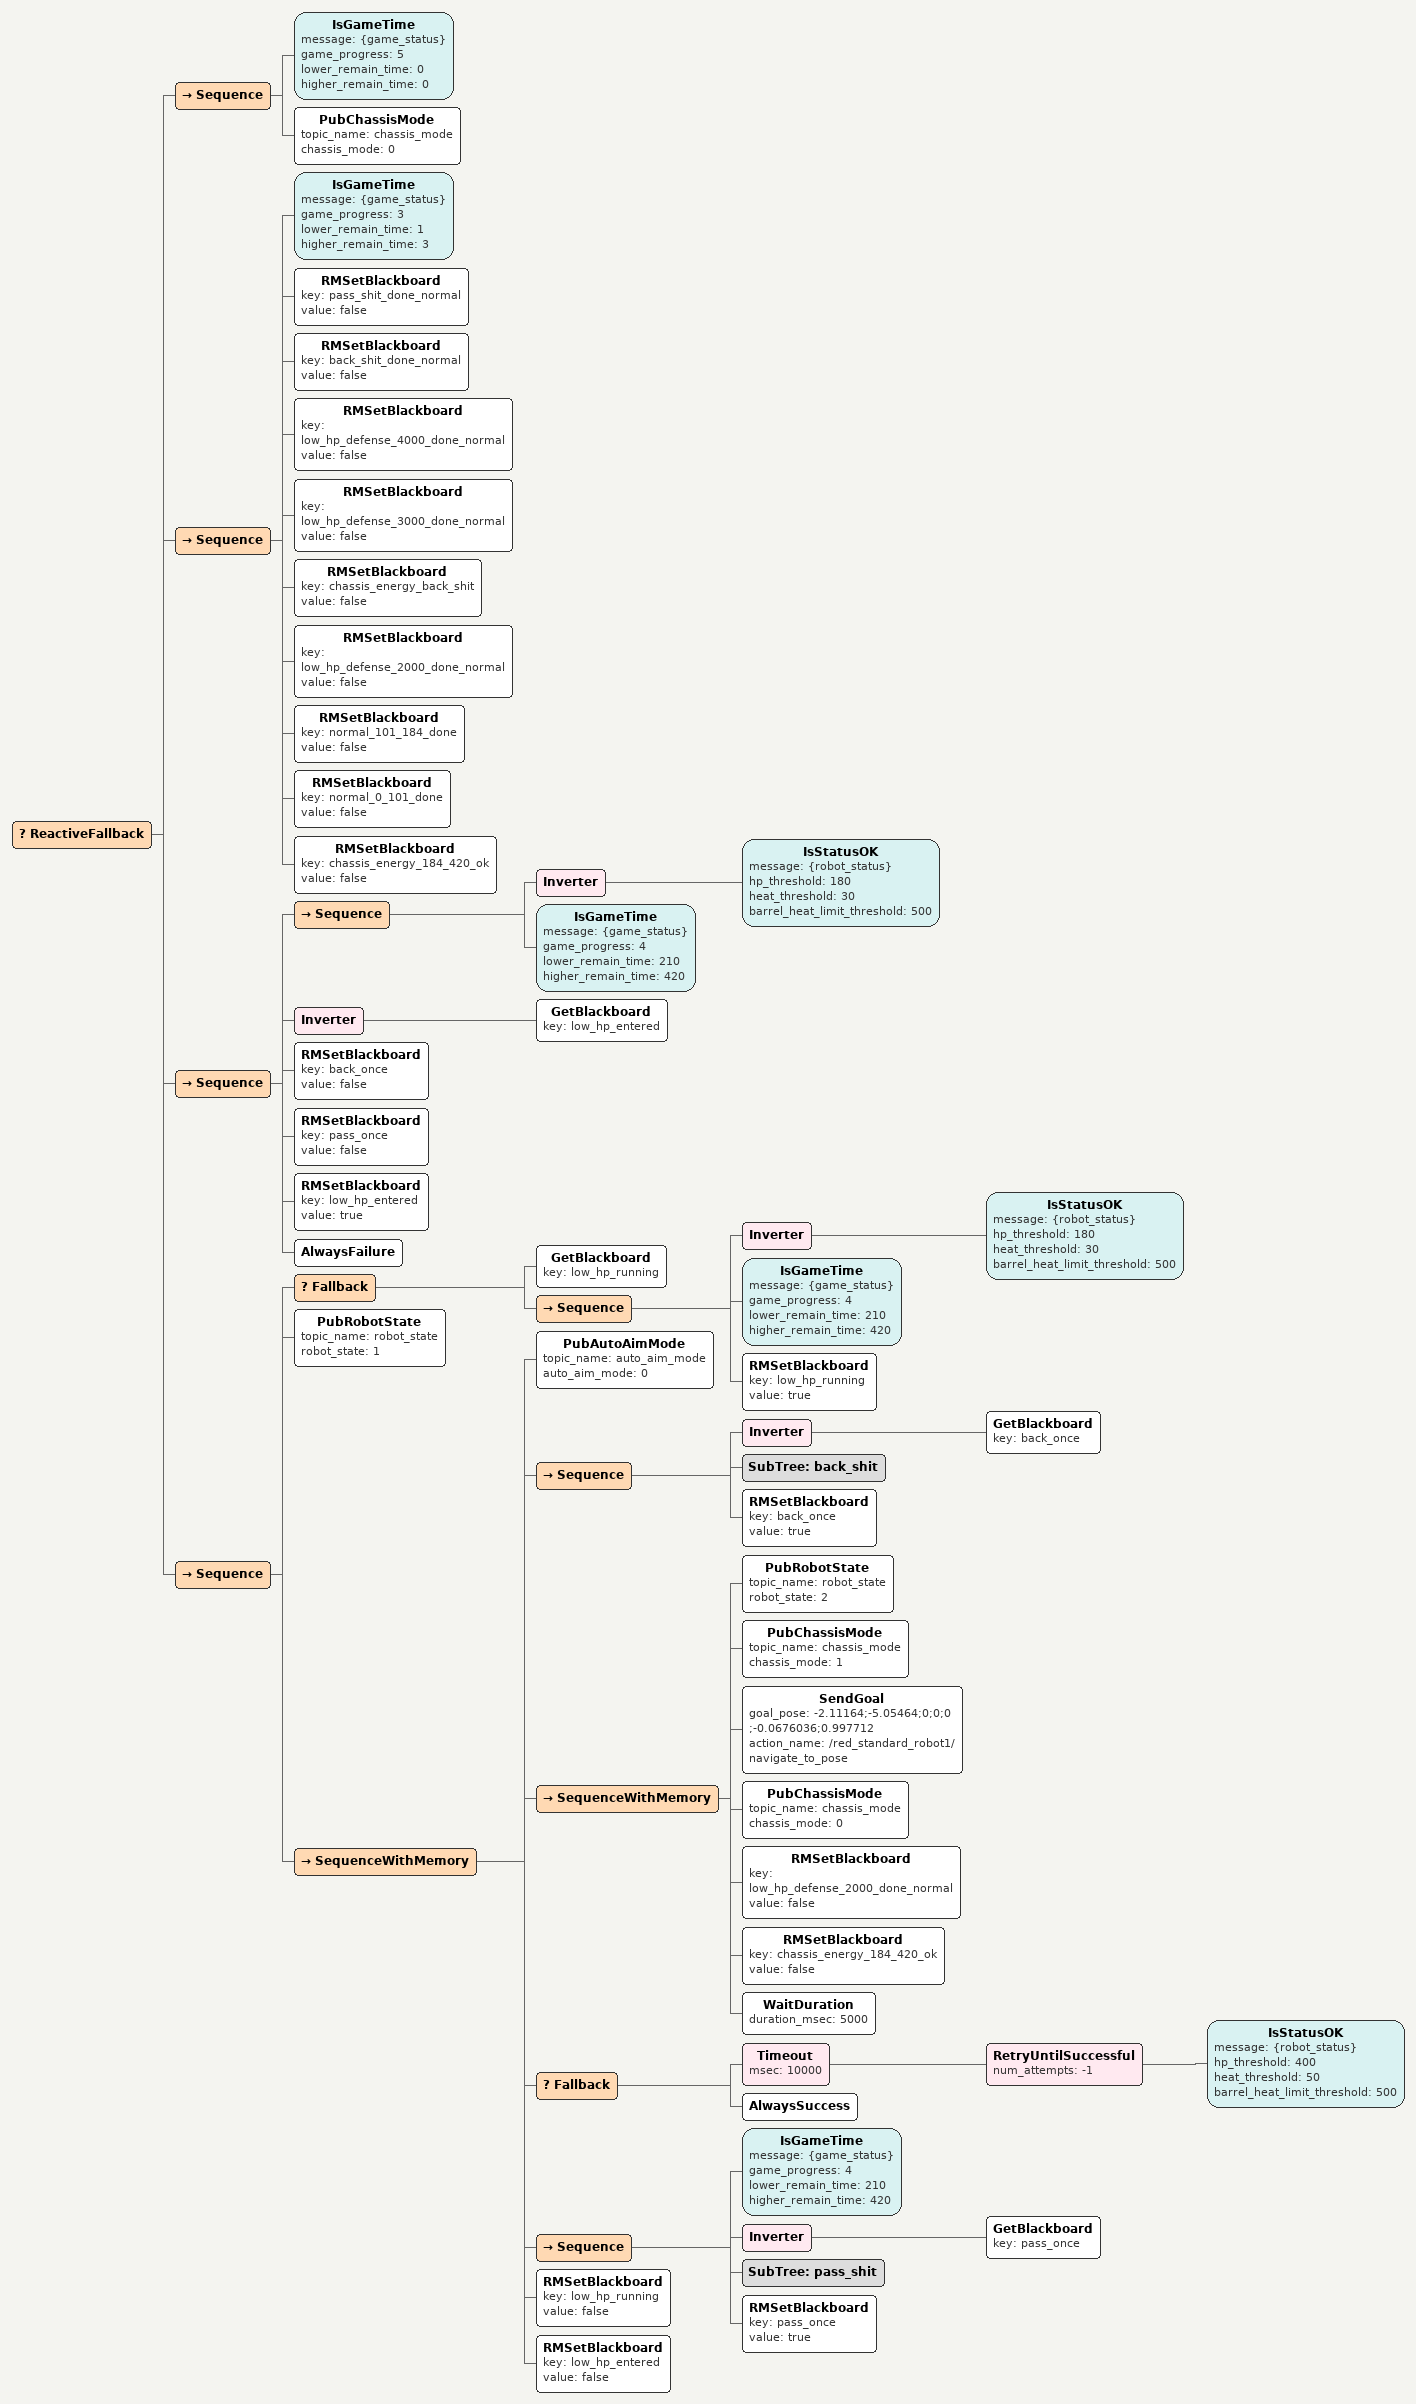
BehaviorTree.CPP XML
<ReactiveFallback>
  <Sequence>
    <IsGameTime message="{game_status}" game_progress="5" lower_remain_time="0" higher_remain_time="0"/>
    <PubChassisMode topic_name="chassis_mode" chassis_mode="0"/>
  </Sequence>
  <Sequence>
    <IsGameTime message="{game_status}" game_progress="3" lower_remain_time="1" higher_remain_time="3"/>
    <RMSetBlackboard key="pass_shit_done_normal" value="false"/>
    <RMSetBlackboard key="back_shit_done_normal" value="false"/>
    <RMSetBlackboard key="low_hp_defense_4000_done_normal" value="false"/>
    <RMSetBlackboard key="low_hp_defense_3000_done_normal" value="false"/>
    <RMSetBlackboard key="chassis_energy_back_shit" value="false"/>
    <RMSetBlackboard key="low_hp_defense_2000_done_normal" value="false"/>
    <RMSetBlackboard key="normal_101_184_done" value="false"/>
    <RMSetBlackboard key="normal_0_101_done" value="false"/>
    <RMSetBlackboard key="chassis_energy_184_420_ok" value="false"/>
  </Sequence>
  <Sequence>
    <Sequence>
      <Inverter>
        <IsStatusOK message="{robot_status}" hp_threshold="180" heat_threshold="30" barrel_heat_limit_threshold="500"/>
      </Inverter>
      <IsGameTime message="{game_status}" game_progress="4" lower_remain_time="210" higher_remain_time="420"/>
    </Sequence>
    <Inverter>
      <GetBlackboard key="low_hp_entered"/>
    </Inverter>
    <RMSetBlackboard key="back_once" value="false"/>
    <RMSetBlackboard key="pass_once" value="false"/>
    <RMSetBlackboard key="low_hp_entered" value="true"/>
    <AlwaysFailure/>
  </Sequence>
  <Sequence>
    <Fallback>
      <GetBlackboard key="low_hp_running"/>
      <Sequence>
        <Inverter>
          <IsStatusOK message="{robot_status}" hp_threshold="180" heat_threshold="30" barrel_heat_limit_threshold="500"/>
        </Inverter>
        <IsGameTime message="{game_status}" game_progress="4" lower_remain_time="210" higher_remain_time="420"/>
        <RMSetBlackboard key="low_hp_running" value="true"/>
      </Sequence>
    </Fallback>
    <PubRobotState topic_name="robot_state" robot_state="1"/>
    <SequenceWithMemory>
      <PubAutoAimMode topic_name="auto_aim_mode" auto_aim_mode="0"/>
      <Sequence>
        <Inverter>
          <GetBlackboard key="back_once"/>
        </Inverter>
        <SubTree ID="back_shit"/>
        <RMSetBlackboard key="back_once" value="true"/>
      </Sequence>
      <SequenceWithMemory>
        <PubRobotState topic_name="robot_state" robot_state="2"/>
        <PubChassisMode topic_name="chassis_mode" chassis_mode="1"/>
        <SendGoal goal_pose="-2.11164;-5.05464;0;0;0;-0.0676036;0.997712" action_name="/red_standard_robot1/navigate_to_pose"/>
        <PubChassisMode topic_name="chassis_mode" chassis_mode="0"/>
        <RMSetBlackboard key="low_hp_defense_2000_done_normal" value="false"/>
        <RMSetBlackboard key="chassis_energy_184_420_ok" value="false"/>
        <WaitDuration duration_msec="5000"/>
      </SequenceWithMemory>
      <Fallback>
        <Timeout msec="10000">
          <RetryUntilSuccessful num_attempts="-1">
            <IsStatusOK message="{robot_status}" hp_threshold="400" heat_threshold="50" barrel_heat_limit_threshold="500"/>
          </RetryUntilSuccessful>
        </Timeout>
        <AlwaysSuccess/>
      </Fallback>
      <Sequence>
        <IsGameTime message="{game_status}" game_progress="4" lower_remain_time="210" higher_remain_time="420"/>
        <Inverter>
          <GetBlackboard key="pass_once"/>
        </Inverter>
        <SubTree ID="pass_shit"/>
        <RMSetBlackboard key="pass_once" value="true"/>
      </Sequence>
      <RMSetBlackboard key="low_hp_running" value="false"/>
      <RMSetBlackboard key="low_hp_entered" value="false"/>
    </SequenceWithMemory>
  </Sequence>
</ReactiveFallback>
